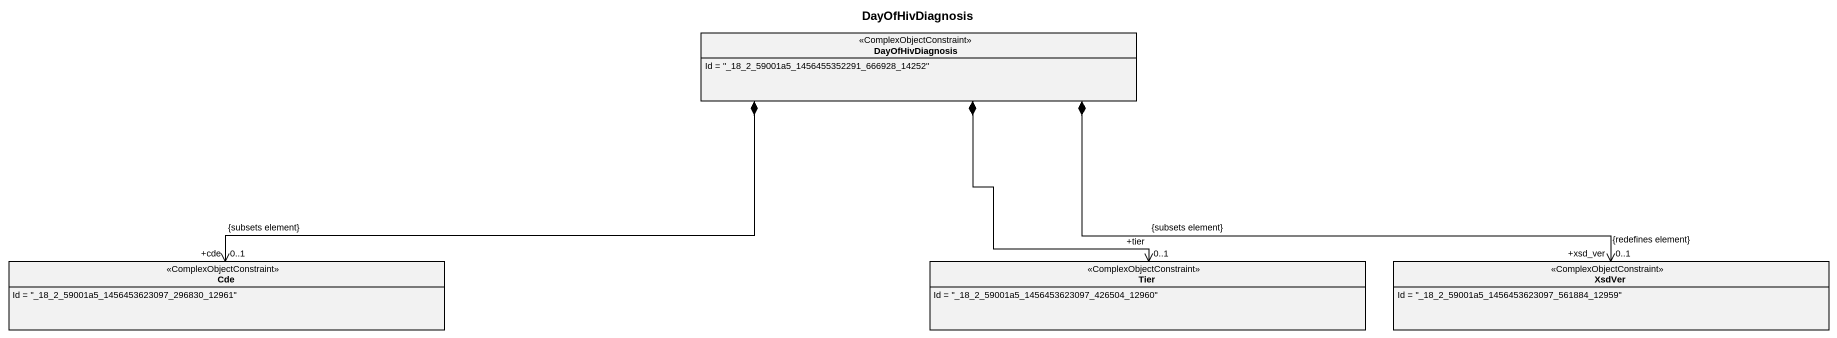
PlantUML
@startuml
title DayOfHivDiagnosis
hide circle
hide empty members
class DayOfHivDiagnosis <<ComplexObjectConstraint>> {
  Id = "_18_2_59001a5_1456455352291_666928_14252"
}
class Cde <<ComplexObjectConstraint>> {
  Id = "_18_2_59001a5_1456453623097_296830_12961"
}
class Tier <<ComplexObjectConstraint>> {
  Id = "_18_2_59001a5_1456453623097_426504_12960"
}
class XsdVer <<ComplexObjectConstraint>> {
  Id = "_18_2_59001a5_1456453623097_561884_12959"
}
DayOfHivDiagnosis *-left-> "+cde\n0..1\n{subsets element}" Cde
DayOfHivDiagnosis *--> "+tier\n0..1\n{subsets element}" Tier
DayOfHivDiagnosis *-right-> "+xsd_ver\n0..1\n{redefines element}" XsdVer
@enduml
